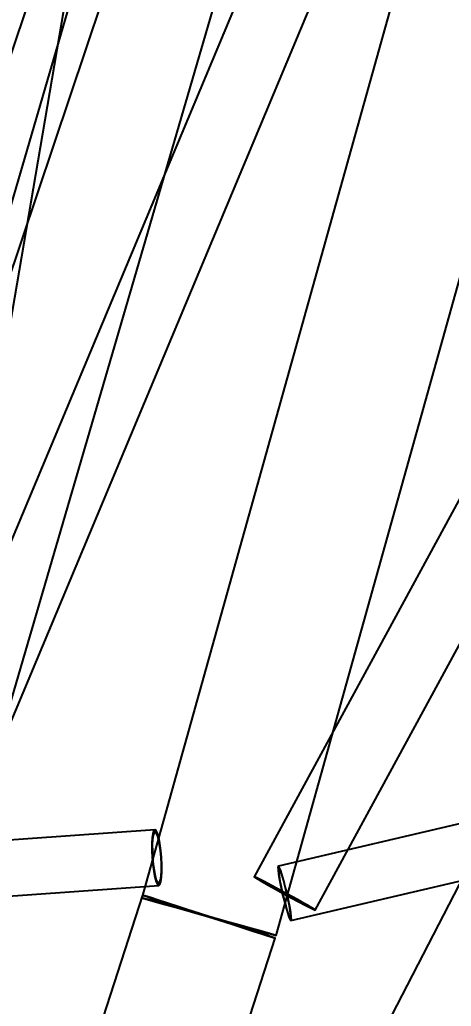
# Model space of a CAD drawing. Header units: millimetres. Extents: x -123812 to 252100, y -3000 to 639000.
# Drawn here: x -25908 to -22766, y 11848 to 19022 of the extents above; entities that cross this region are included whole.
import ezdxf

# ---------------------------------------------------------------- set-up
doc = ezdxf.new("R2010")
doc.units = ezdxf.units.MM
doc.layers.add('D-STR-DIM', color=7, linetype='Continuous', lineweight=13)
doc.layers.add('D-STR-STRC', color=7, linetype='Continuous', lineweight=25)
doc.styles.add('OpenSansCondensed-Light', font='OpenSansCondensed-Light.ttf')
doc.styles.add('TOWER_UNICODE', font='Arial Unicode.ttf')
doc.dimstyles.new('EZDXF', dxfattribs={"dimtxt": 0.25, "dimasz": 0.175, "dimexe": 0.375, "dimexo": 0.125, "dimgap": 0.1, "dimtad": 1, "dimlfac": 100, "dimzin": 12, "dimdsep": 46, "dimtxsty": 'OpenSansCondensed-Light', "dimblk": 'ARCHTICK', "dimcen": 2.5, "dimazin": 3, "dimtfac": 0.5, "dimtmove": 2, "dimatfit": 3})

# ---------------------------------------------------------------- blocks, each defined once
blk = doc.blocks.new('_ARCHTICK')
at = {"color": 0, "linetype": 'BYBLOCK', "const_width": 0.15}
blk.add_lwpolyline([(-0.5, -0.5), (0.5, 0.5)], dxfattribs=at)

msp = doc.modelspace()

# ---------------------------------------------------------------- linework, layer by layer
at = {"layer": 'D-STR-STRC'}
for points in [[(-23679.2, 25597.6), (-28023.3, 12674.2), (-28021.9, 12638.8), (-28004.1, 12600.8), (-27971, 12562.8), (-27925, 12527.3), (-27869.1, 12496.9), (-27807.2, 12473.6), (-27743.4, 12458.9), (-27682.2, 12453.9), (-27627.7, 12458.9), (-27583.6, 12473.6), (-27552.9, 12496.9), (-27537.7, 12527.3), (-23193.6, 25450.7)], [(-17236.8, 25592.5), (-24201.4, 12790.4), (-24196.7, 12786.3), (-24177, 12774.2), (-24143.9, 12754.9), (-24099.5, 12729.7), (-24046.8, 12700.4), (-23989.5, 12669), (-23931.5, 12637.5), (-23876.6, 12608.2), (-23828.7, 12583.1), (-23791, 12563.8), (-23766.1, 12551.6), (-23755.7, 12547.5), (-16791.1, 25349.6)], [(-21665.5, 25508.7), (-26949.5, 12898.4), (-26946.5, 12895.1), (-26927.9, 12885.2), (-26894.9, 12869.6), (-26849.6, 12849.2), (-26795.3, 12825.5), (-26735.5, 12800), (-26674.4, 12774.5), (-26616.1, 12750.8), (-26564.7, 12730.4), (-26523.5, 12714.8), (-26495.5, 12704.9), (-26482.5, 12701.6), (-21198.5, 25311.8)], [(-23793.8, 25133.4), (-27448.8, 12633.4), (-27444, 12569), (-27406.2, 12500), (-27337.9, 12431), (-27243.8, 12366.6), (-27130.3, 12311.4), (-27005.1, 12269), (-26876.7, 12242.4), (-26754, 12233.3), (-26645.2, 12242.4), (-26557.8, 12269), (-26497.7, 12311.4), (-26469.1, 12366.6), (-22814.1, 24866.6)], [(-21521.6, 25136.9), (-25019.8, 12636.9), (-25003.2, 12632.2), (-24954.3, 12618.4), (-24876.6, 12596.6), (-24775.2, 12568.2), (-24657.3, 12535.1), (-24530.6, 12499.7), (-24404, 12464.3), (-24286, 12431.3), (-24184.7, 12403), (-24107, 12381.3), (-24058.1, 12367.7), (-24041.4, 12363.1), (-20543.2, 24863.1)], [(-26712.8, 12597.3), (-24895.5, 12726.9), (-24887.4, 12733.8), (-24880.8, 12754), (-24876.2, 12786.3), (-24873.8, 12828.2), (-24873.9, 12877.1), (-24876.4, 12929.6), (-24881.2, 12982.1), (-24887.9, 13030.9), (-24896.1, 13072.9), (-24905.2, 13105.1), (-24914.6, 13125.4), (-24923.6, 13132.3), (-26740.9, 13002.7)], [(-22613.6, 13196.7), (-24024.7, 12866.9), (-24027.6, 12860.2), (-24027.2, 12840.4), (-24023.5, 12809), (-24016.7, 12768), (-24007.3, 12720.3), (-23996, 12669), (-23983.6, 12617.8), (-23970.8, 12570.1), (-23958.5, 12529.1), (-23947.7, 12497.6), (-23938.9, 12477.9), (-23932.9, 12471.1), (-22521.7, 12800.9)], [(-27885.1, 516.5), (-21807.5, 12266.5), (-21818.8, 12274.5), (-21860.2, 12297.8), (-21928.7, 12334.9), (-22019.6, 12383.3), (-22126.8, 12439.6), (-22243, 12500), (-22360.3, 12560.4), (-22470.6, 12616.7), (-22566.4, 12665.1), (-22641.3, 12702.2), (-22690, 12725.5), (-22709.4, 12733.5), (-28787, 983.5)], [(-27852.3, 593.5), (-24047.3, 12343.5), (-24063.8, 12348.9), (-24112.1, 12364.6), (-24188.9, 12389.6), (-24289, 12422), (-24405.6, 12459.8), (-24530.6, 12500.3), (-24655.7, 12540.8), (-24772.3, 12578.5), (-24872.4, 12610.9), (-24949.2, 12635.7), (-24997.5, 12651.3), (-25013.9, 12656.5), (-28818.9, 906.5)]]:
    msp.add_lwpolyline(points, dxfattribs=at)
for points in [[(-28889.2, 12500), (-26714.2, 12500), (-24577.7, 25000), (-26627.7, 25000)], [(-24942.7, 12929.6), (-24938, 12877.1), (-24931.3, 12828.2), (-24923.1, 12786.3), (-24914, 12754), (-24904.6, 12733.8), (-24895.5, 12726.9), (-24887.4, 12733.8), (-24880.8, 12754), (-24876.2, 12786.3), (-24873.8, 12828.2), (-24873.9, 12877.1), (-24876.4, 12929.6), (-24881.2, 12982.1), (-24887.9, 13030.9), (-24896.1, 13072.9), (-24905.2, 13105.1), (-24914.6, 13125.4), (-24923.6, 13132.3), (-24931.7, 13125.4), (-24938.3, 13105.1), (-24943, 13072.9), (-24945.3, 13030.9), (-24945.2, 12982.1)], [(-24940.1, 12929.6), (-24935.7, 12881.3), (-24929.6, 12836.2), (-24922, 12797.5), (-24913.6, 12767.9), (-24905, 12749.2), (-24896.6, 12742.9), (-24889.1, 12749.2), (-24883.1, 12767.9), (-24878.8, 12797.5), (-24876.6, 12836.2), (-24876.7, 12881.3), (-24879, 12929.6), (-24883.4, 12977.9), (-24889.6, 13023), (-24897.1, 13061.6), (-24905.5, 13091.3), (-24914.2, 13110), (-24922.5, 13116.3), (-24930, 13110), (-24936.1, 13091.3), (-24940.3, 13061.6), (-24942.5, 13023), (-24942.4, 12977.9)], [(-23996, 12669), (-23983.6, 12617.8), (-23970.8, 12570.1), (-23958.5, 12529.1), (-23947.7, 12497.6), (-23938.9, 12477.9), (-23932.9, 12471.1), (-23930, 12477.9), (-23930.5, 12497.6), (-23934.2, 12529.1), (-23941, 12570.1), (-23950.3, 12617.8), (-23961.6, 12669), (-23974.1, 12720.3), (-23986.9, 12768), (-23999.1, 12809), (-24010, 12840.4), (-24018.7, 12860.2), (-24024.7, 12866.9), (-24027.6, 12860.2), (-24027.2, 12840.4), (-24023.5, 12809), (-24016.7, 12768), (-24007.3, 12720.3)], [(-23994.7, 12669), (-23983.2, 12621.9), (-23971.4, 12577.9), (-23960.1, 12540.1), (-23950.1, 12511.1), (-23942.1, 12492.9), (-23936.5, 12486.7), (-23933.9, 12492.9), (-23934.3, 12511.1), (-23937.7, 12540.1), (-23943.9, 12577.9), (-23952.6, 12621.9), (-23963, 12669), (-23974.5, 12716.2), (-23986.2, 12760.2), (-23997.5, 12798), (-24007.5, 12826.9), (-24015.6, 12845.2), (-24021.1, 12851.4), (-24023.8, 12845.2), (-24023.4, 12826.9), (-24019.9, 12798), (-24013.7, 12760.2), (-24005.1, 12716.2)], [(-23989.5, 12669), (-23931.5, 12637.5), (-23876.6, 12608.2), (-23828.7, 12583.1), (-23791, 12563.8), (-23766.1, 12551.6), (-23755.7, 12547.5), (-23760.4, 12551.6), (-23780.1, 12563.8), (-23813.2, 12583.1), (-23857.6, 12608.2), (-23910.3, 12637.5), (-23967.6, 12669), (-24025.6, 12700.4), (-24080.5, 12729.7), (-24128.4, 12754.9), (-24166.1, 12774.2), (-24191, 12786.3), (-24201.4, 12790.4), (-24196.7, 12786.3), (-24177, 12774.2), (-24143.9, 12754.9), (-24099.5, 12729.7), (-24046.8, 12700.4)], [(-23988.4, 12669), (-23936.1, 12640.6), (-23886.7, 12614.2), (-23843.5, 12591.5), (-23809.5, 12574.1), (-23787, 12563.2), (-23777.6, 12559.5), (-23781.9, 12563.2), (-23799.6, 12574.1), (-23829.5, 12591.5), (-23869.5, 12614.2), (-23917, 12640.6), (-23968.7, 12669), (-24021, 12697.3), (-24070.5, 12723.7), (-24113.6, 12746.4), (-24147.6, 12763.8), (-24170.1, 12774.8), (-24179.5, 12778.5), (-24175.2, 12774.8), (-24157.5, 12763.8), (-24127.6, 12746.4), (-24087.6, 12723.7), (-24040.1, 12697.3)], [(-24530.6, 12500.3), (-24657.3, 12535.7), (-24775.2, 12568.7), (-24876.6, 12597), (-24954.3, 12618.7), (-25003.2, 12632.3), (-25019.8, 12636.9), (-25003.2, 12632.2), (-24954.3, 12618.4), (-24876.6, 12596.6), (-24775.2, 12568.2), (-24657.3, 12535.1), (-24530.6, 12499.7), (-24404, 12464.3), (-24286, 12431.3), (-24184.7, 12403), (-24107, 12381.3), (-24058.1, 12367.7), (-24041.4, 12363.1), (-24058.1, 12367.8), (-24107, 12381.6), (-24184.7, 12403.4), (-24286, 12431.8), (-24404, 12464.9)], [(-24530.6, 12500.3), (-24655.7, 12540.8), (-24772.3, 12578.5), (-24872.4, 12610.9), (-24949.2, 12635.7), (-24997.5, 12651.3), (-25013.9, 12656.5), (-24997.5, 12651.1), (-24949.2, 12635.4), (-24872.4, 12610.4), (-24772.3, 12578), (-24655.7, 12540.2), (-24530.6, 12499.7), (-24405.6, 12459.2), (-24289, 12421.5), (-24188.9, 12389.1), (-24112.1, 12364.3), (-24063.8, 12348.7), (-24047.3, 12343.5), (-24063.8, 12348.9), (-24112.1, 12364.6), (-24188.9, 12389.6), (-24289, 12422), (-24405.6, 12459.8)], [(-24530.6, 12500.3), (-24645.9, 12537.6), (-24753.3, 12572.4), (-24845.5, 12602.2), (-24916.2, 12625), (-24960.7, 12639.3), (-24975.9, 12644.2), (-24960.7, 12639.2), (-24916.2, 12624.7), (-24845.5, 12601.7), (-24753.3, 12571.8), (-24645.9, 12537), (-24530.6, 12499.7), (-24415.4, 12462.4), (-24308, 12427.6), (-24215.8, 12397.8), (-24145, 12375), (-24100.6, 12360.7), (-24085.4, 12355.8), (-24100.6, 12360.8), (-24145, 12375.3), (-24215.8, 12398.3), (-24308, 12428.2), (-24415.4, 12463)], [(-24530.6, 12500.3), (-24647.3, 12532.9), (-24756, 12563.3), (-24849.3, 12589.4), (-24920.9, 12609.4), (-24966, 12621.9), (-24981.3, 12626.1), (-24966, 12621.8), (-24920.9, 12609.1), (-24849.3, 12589), (-24756, 12562.8), (-24647.3, 12532.4), (-24530.6, 12499.7), (-24414, 12467.1), (-24305.3, 12436.7), (-24212, 12410.6), (-24140.3, 12390.6), (-24095.3, 12378.1), (-24080, 12373.9), (-24095.3, 12378.2), (-24140.3, 12390.9), (-24212, 12411), (-24305.3, 12437.2), (-24414, 12467.6)]]:
    msp.add_lwpolyline(points, close=True, dxfattribs=at)

# ---------------------------------------------------------------- dimensions: what is measured, and where the dimension line sits
at = {"layer": 'D-STR-DIM'}
msp.add_linear_dim(base=(-112000, 0), p1=(0, 0), p2=(0, 634000), angle=90, dimstyle='EZDXF', override={"dimtxt": 8400, "dimasz": 3750, "dimexe": 2100, "dimexo": 1800, "dimgap": 2100, "dimtad": 1, "dimdec": 0, "dimlfac": 1, "dimlunit": 2, "dimtxsty": 'TOWER_UNICODE', "dimclrd": 7, "dimclre": 7, "dimclrt": 7}, dxfattribs=at).render()

doc.saveas('drawing.dxf')
